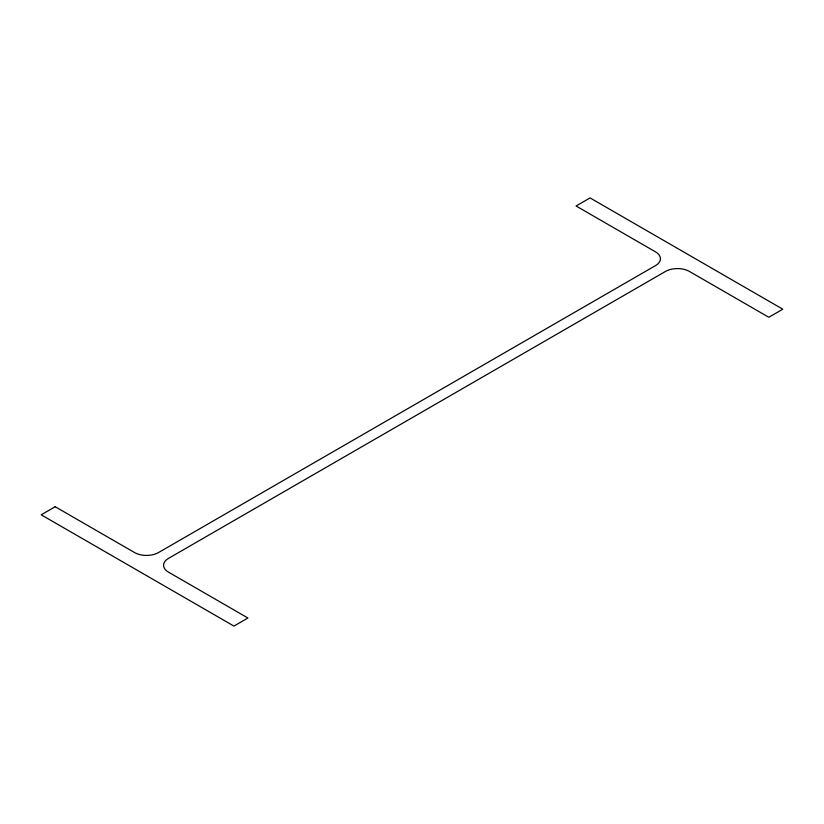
<?xml version="1.0" encoding="UTF-8"?>
<svg xmlns="http://www.w3.org/2000/svg" width="824" height="824" viewBox="0 0 824 824"><rect width="100%" height="100%" fill="white"/><g stroke="black" fill="none" stroke-linecap="round" stroke-linejoin="round"><path stroke-width="1.24" d="M55.187 506.729L41.2 514.804L233.934 626.075L247.921 618.01L168.529 572.165A16.913 9.764 0 0 1 168.529 558.363L665.504 271.436A16.913 9.764 0 0 1 689.42 271.436L768.813 317.271L782.8 309.196L590.066 197.925L576.079 205.99L655.471 251.835A16.913 9.764 0 0 1 655.471 265.637L158.496 552.564A16.913 9.764 0 0 1 134.58 552.564L55.187 506.729"/></g></svg>
